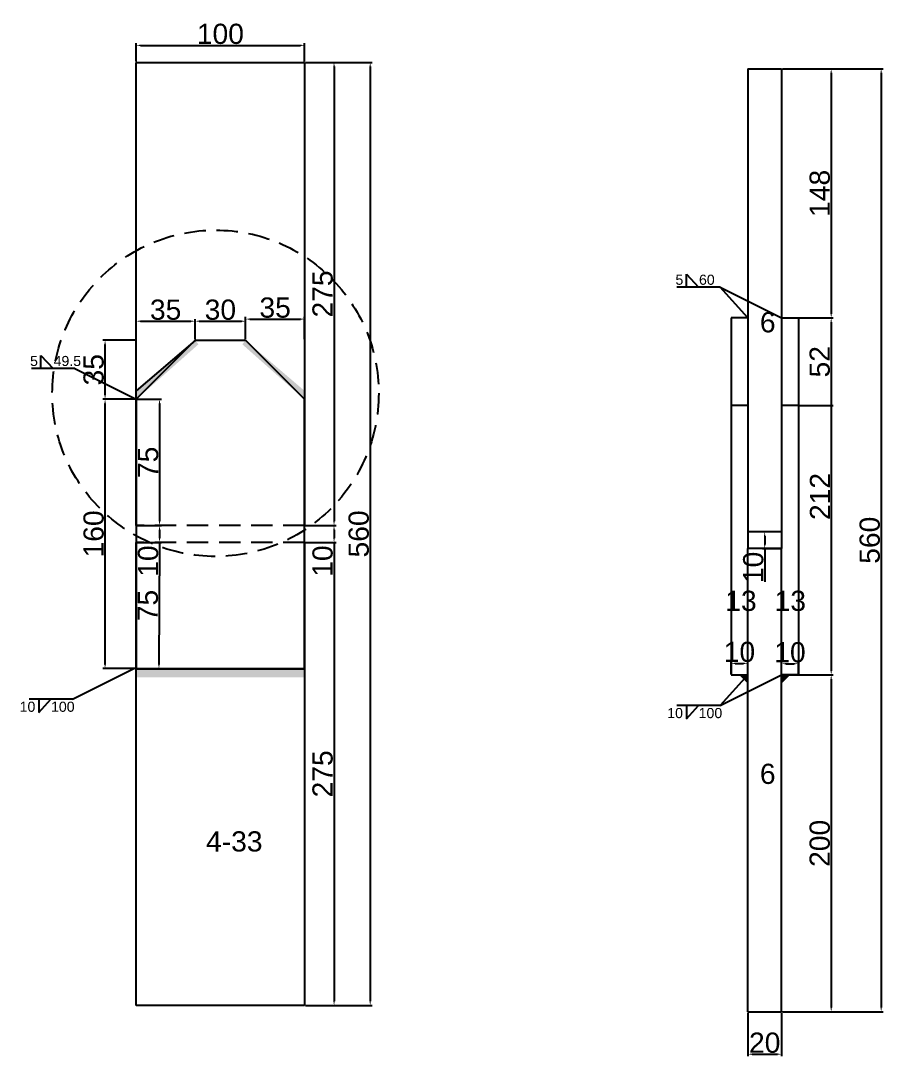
# Model space of a CAD drawing. Header units: millimetres. Extents: x 1455 to 24185, y -7314 to 4772.
# Drawn here: x 19192 to 19704, y 1840 to 2455 of the extents above; entities that cross this region are included whole.
import ezdxf

# ---------------------------------------------------------------- set-up
doc = ezdxf.new("R2010")
doc.units = ezdxf.units.MM
doc.linetypes.add('DASHED', pattern=[19.05, 12.7, -6.35])
for name, color, linetype in [('切平处', 3, 'DASHED'), ('尺寸标注', 6, 'Continuous'), ('标号', 4, 'Continuous'), ('焊缝', 250, 'Continuous')]:
    doc.layers.add(name, color=color, linetype=linetype)
doc.styles.get("Standard").update_dxf_attribs({"font": 'arial.ttf'})
doc.dimstyles.new('ISO-25-JHF', dxfattribs={"dimtxt": 12, "dimasz": 2.5, "dimexe": 1.25, "dimexo": 0.625, "dimtad": 1, "dimtxsty": 'Standard', "dimcen": 2.5, "dimadec": 0, "dimazin": 0, "dimtfac": 1, "dimtmove": 0, "dimatfit": 3, "dimfxl": 1, "dimarcsym": 0})

# ---------------------------------------------------------------- blocks, each defined once
blk = doc.blocks.new('*D1565')
at = {"layer": 'Defpoints', "color": 0, "transparency": 16777216}
for p in [(19360.24, 2440.17), (19260.24, 2430.03), (19360.24, 2430.03)]:
    blk.add_point(p, dxfattribs=at)
at = {"layer": '尺寸标注', "color": 0, "lineweight": -2, "transparency": 16777216}
for p, q in [((19260.24, 2430.65), (19260.24, 2441.42)), ((19262.74, 2440.17), (19357.74, 2440.17)), ((19360.24, 2430.65), (19360.24, 2441.42))]:
    blk.add_line(p, q, dxfattribs=at)
at = {"layer": '尺寸标注', "color": 0, "transparency": 16777216}
for points in [[(19262.74, 2440.58), (19262.74, 2439.75), (19260.24, 2440.17)], [(19357.74, 2440.58), (19357.74, 2439.75), (19360.24, 2440.17)]]:
    blk.add_solid(points, dxfattribs=at)
at = {"layer": '尺寸标注', "color": 0, "transparency": 16777216, "insert": (19310.24, 2446.92), "char_height": 12, "attachment_point": 5}
blk.add_mtext('100', dxfattribs=at)
blk = doc.blocks.new('*D1566')
at = {"layer": 'Defpoints', "color": 0, "transparency": 16777216}
for p in [(19360.24, 2430.03), (19360.24, 2155.03), (19377.72, 2155.03)]:
    blk.add_point(p, dxfattribs=at)
at = {"layer": '尺寸标注', "color": 0, "lineweight": -2, "transparency": 16777216}
for p, q in [((19360.86, 2430.03), (19378.97, 2430.03)), ((19377.72, 2427.53), (19377.72, 2157.53)), ((19360.86, 2155.03), (19378.97, 2155.03))]:
    blk.add_line(p, q, dxfattribs=at)
at = {"layer": '尺寸标注', "color": 0, "transparency": 16777216}
for points in [[(19377.3, 2427.53), (19378.13, 2427.53), (19377.72, 2430.03)], [(19377.3, 2157.53), (19378.13, 2157.53), (19377.72, 2155.03)]]:
    blk.add_solid(points, dxfattribs=at)
at = {"layer": '尺寸标注', "color": 0, "transparency": 16777216, "insert": (19370.96, 2292.53), "char_height": 12, "attachment_point": 5, "rotation": 90}
blk.add_mtext('275', dxfattribs=at)
blk = doc.blocks.new('*D1567')
at = {"layer": 'Defpoints', "color": 0, "transparency": 16777216}
for p in [(19241.8, 2230.03), (19260.24, 2230.03), (19260.24, 2070.03)]:
    blk.add_point(p, dxfattribs=at)
at = {"layer": '尺寸标注', "color": 0, "lineweight": -2, "transparency": 16777216}
for p, q in [((19259.61, 2230.03), (19240.55, 2230.03)), ((19241.8, 2072.53), (19241.8, 2227.53)), ((19259.61, 2070.03), (19240.55, 2070.03))]:
    blk.add_line(p, q, dxfattribs=at)
at = {"layer": '尺寸标注', "color": 0, "transparency": 16777216}
for points in [[(19241.38, 2227.53), (19242.21, 2227.53), (19241.8, 2230.03)], [(19241.38, 2072.53), (19242.21, 2072.53), (19241.8, 2070.03)]]:
    blk.add_solid(points, dxfattribs=at)
at = {"layer": '尺寸标注', "color": 0, "transparency": 16777216, "insert": (19235.04, 2150.03), "char_height": 12, "attachment_point": 5, "rotation": 90}
blk.add_mtext('160', dxfattribs=at)
blk = doc.blocks.new('*D1466')
at = {"layer": 'Defpoints', "color": 0, "transparency": 16777216}
for p in [(19241.8, 2265.03), (19260.24, 2265.03), (19260.24, 2230.03)]:
    blk.add_point(p, dxfattribs=at)
at = {"layer": '尺寸标注', "color": 0, "lineweight": -2, "transparency": 16777216}
for p, q in [((19259.61, 2265.03), (19240.55, 2265.03)), ((19241.8, 2232.53), (19241.8, 2262.53)), ((19259.61, 2230.03), (19240.55, 2230.03))]:
    blk.add_line(p, q, dxfattribs=at)
at = {"layer": '尺寸标注', "color": 0, "transparency": 16777216}
for points in [[(19241.38, 2262.53), (19242.21, 2262.53), (19241.8, 2265.03)], [(19241.38, 2232.53), (19242.21, 2232.53), (19241.8, 2230.03)]]:
    blk.add_solid(points, dxfattribs=at)
at = {"layer": '尺寸标注', "color": 0, "transparency": 16777216, "insert": (19235.04, 2247.53), "char_height": 12, "attachment_point": 5, "rotation": 90}
blk.add_mtext('35', dxfattribs=at)
blk = doc.blocks.new('*D1568')
at = {"layer": 'Defpoints', "color": 0, "transparency": 16777216}
for p in [(19295.24, 2276.35), (19260.24, 2265.03), (19295.24, 2265.03)]:
    blk.add_point(p, dxfattribs=at)
at = {"layer": '尺寸标注', "color": 0, "lineweight": -2, "transparency": 16777216}
for p, q in [((19260.24, 2265.65), (19260.24, 2277.6)), ((19262.74, 2276.35), (19292.74, 2276.35)), ((19295.24, 2265.65), (19295.24, 2277.6))]:
    blk.add_line(p, q, dxfattribs=at)
at = {"layer": '尺寸标注', "color": 0, "transparency": 16777216}
for points in [[(19262.74, 2276.77), (19262.74, 2275.93), (19260.24, 2276.35)], [(19292.74, 2276.77), (19292.74, 2275.93), (19295.24, 2276.35)]]:
    blk.add_solid(points, dxfattribs=at)
at = {"layer": '尺寸标注', "color": 0, "transparency": 16777216, "insert": (19277.74, 2283.11), "char_height": 12, "attachment_point": 5}
blk.add_mtext('35', dxfattribs=at)
blk = doc.blocks.new('*D1569')
at = {"layer": 'Defpoints', "color": 0, "transparency": 16777216}
for p in [(19325.24, 2276.35), (19295.24, 2265.03), (19325.24, 2265.03)]:
    blk.add_point(p, dxfattribs=at)
at = {"layer": '尺寸标注', "color": 0, "lineweight": -2, "transparency": 16777216}
for p, q in [((19295.24, 2265.65), (19295.24, 2277.6)), ((19297.74, 2276.35), (19322.74, 2276.35)), ((19325.24, 2265.65), (19325.24, 2277.6))]:
    blk.add_line(p, q, dxfattribs=at)
at = {"layer": '尺寸标注', "color": 0, "transparency": 16777216}
for points in [[(19297.74, 2276.77), (19297.74, 2275.93), (19295.24, 2276.35)], [(19322.74, 2276.77), (19322.74, 2275.93), (19325.24, 2276.35)]]:
    blk.add_solid(points, dxfattribs=at)
at = {"layer": '尺寸标注', "color": 0, "transparency": 16777216, "insert": (19310.24, 2283.11), "char_height": 12, "attachment_point": 5}
blk.add_mtext('30', dxfattribs=at)
blk = doc.blocks.new('*D1467')
at = {"layer": 'Defpoints', "color": 0, "transparency": 16777216}
for p in [(19360.24, 2277.6), (19325.24, 2265.03), (19360.24, 2265.03)]:
    blk.add_point(p, dxfattribs=at)
at = {"layer": '尺寸标注', "color": 0, "lineweight": -2, "transparency": 16777216}
for p, q in [((19325.24, 2265.65), (19325.24, 2278.85)), ((19327.74, 2277.6), (19357.74, 2277.6)), ((19360.24, 2265.65), (19360.24, 2278.85))]:
    blk.add_line(p, q, dxfattribs=at)
at = {"layer": '尺寸标注', "color": 0, "transparency": 16777216}
for points in [[(19327.74, 2278.02), (19327.74, 2277.18), (19325.24, 2277.6)], [(19357.74, 2278.02), (19357.74, 2277.18), (19360.24, 2277.6)]]:
    blk.add_solid(points, dxfattribs=at)
at = {"layer": '尺寸标注', "color": 0, "transparency": 16777216, "insert": (19342.74, 2284.36), "char_height": 12, "attachment_point": 5}
blk.add_mtext('35', dxfattribs=at)
blk = doc.blocks.new('*D1570')
at = {"layer": 'Defpoints', "color": 0, "transparency": 16777216}
for p in [(19360.24, 2155.03), (19360.24, 2145.03), (19377.72, 2145.03)]:
    blk.add_point(p, dxfattribs=at)
at = {"layer": '尺寸标注', "color": 0, "lineweight": -2, "transparency": 16777216}
for p, q in [((19360.86, 2155.03), (19378.97, 2155.03)), ((19377.72, 2152.53), (19377.72, 2147.53)), ((19360.86, 2145.03), (19378.97, 2145.03)), ((19377.72, 2145.03), (19377.72, 2125.26))]:
    blk.add_line(p, q, dxfattribs=at)
at = {"layer": '尺寸标注', "color": 0, "transparency": 16777216}
for points in [[(19377.3, 2152.53), (19378.13, 2152.53), (19377.72, 2155.03)], [(19377.3, 2147.53), (19378.13, 2147.53), (19377.72, 2145.03)]]:
    blk.add_solid(points, dxfattribs=at)
at = {"layer": '尺寸标注', "color": 0, "transparency": 16777216, "insert": (19370.96, 2133.9), "char_height": 12, "attachment_point": 5, "rotation": 90}
blk.add_mtext('10', dxfattribs=at)
blk = doc.blocks.new('*D1571')
at = {"layer": 'Defpoints', "color": 0, "transparency": 16777216}
for p in [(19360.24, 2145.03), (19360.24, 1870.03), (19377.72, 1870.03)]:
    blk.add_point(p, dxfattribs=at)
at = {"layer": '尺寸标注', "color": 0, "lineweight": -2, "transparency": 16777216}
for p, q in [((19360.86, 2145.03), (19378.97, 2145.03)), ((19377.72, 2142.53), (19377.72, 1872.53)), ((19360.86, 1870.03), (19378.97, 1870.03))]:
    blk.add_line(p, q, dxfattribs=at)
at = {"layer": '尺寸标注', "color": 0, "transparency": 16777216}
for points in [[(19377.3, 2142.53), (19378.13, 2142.53), (19377.72, 2145.03)], [(19377.3, 1872.53), (19378.13, 1872.53), (19377.72, 1870.03)]]:
    blk.add_solid(points, dxfattribs=at)
at = {"layer": '尺寸标注', "color": 0, "transparency": 16777216, "insert": (19370.96, 2007.53), "char_height": 12, "attachment_point": 5, "rotation": 90}
blk.add_mtext('275', dxfattribs=at)
blk = doc.blocks.new('*D1468')
at = {"layer": 'Defpoints', "color": 0, "transparency": 16777216}
for p in [(19360.24, 2430.03), (19360.24, 1870.03), (19399.17, 1870.03)]:
    blk.add_point(p, dxfattribs=at)
at = {"layer": '尺寸标注', "color": 0, "lineweight": -2, "transparency": 16777216}
for p, q in [((19360.86, 2430.03), (19400.42, 2430.03)), ((19399.17, 2427.53), (19399.17, 1872.53)), ((19360.86, 1870.03), (19400.42, 1870.03))]:
    blk.add_line(p, q, dxfattribs=at)
at = {"layer": '尺寸标注', "color": 0, "transparency": 16777216}
for points in [[(19398.75, 2427.53), (19399.58, 2427.53), (19399.17, 2430.03)], [(19398.75, 1872.53), (19399.58, 1872.53), (19399.17, 1870.03)]]:
    blk.add_solid(points, dxfattribs=at)
at = {"layer": '尺寸标注', "color": 0, "transparency": 16777216, "insert": (19392.42, 2150.03), "char_height": 12, "attachment_point": 5, "rotation": 90}
blk.add_mtext('560', dxfattribs=at)
blk = doc.blocks.new('*D1572')
at = {"layer": 'Defpoints', "color": 0, "transparency": 16777216}
for p in [(19260.24, 2230.03), (19260.24, 2155.03), (19274.13, 2155.03)]:
    blk.add_point(p, dxfattribs=at)
at = {"layer": '尺寸标注', "color": 0, "lineweight": -2, "transparency": 16777216}
for p, q in [((19260.86, 2230.03), (19275.38, 2230.03)), ((19274.13, 2227.53), (19274.13, 2157.53)), ((19260.86, 2155.03), (19275.38, 2155.03))]:
    blk.add_line(p, q, dxfattribs=at)
at = {"layer": '尺寸标注', "color": 0, "transparency": 16777216}
for points in [[(19273.71, 2227.53), (19274.54, 2227.53), (19274.13, 2230.03)], [(19273.71, 2157.53), (19274.54, 2157.53), (19274.13, 2155.03)]]:
    blk.add_solid(points, dxfattribs=at)
at = {"layer": '尺寸标注', "color": 0, "transparency": 16777216, "insert": (19267.4, 2192.53), "char_height": 12, "attachment_point": 5, "rotation": 90}
blk.add_mtext('75', dxfattribs=at)
blk = doc.blocks.new('*D1573')
at = {"layer": 'Defpoints', "color": 0, "transparency": 16777216}
for p in [(19260.24, 2155.03), (19260.24, 2145.03), (19274.13, 2145.03)]:
    blk.add_point(p, dxfattribs=at)
at = {"layer": '尺寸标注', "color": 0, "lineweight": -2, "transparency": 16777216}
for p, q in [((19260.86, 2155.03), (19275.38, 2155.03)), ((19274.13, 2152.53), (19274.13, 2147.53)), ((19260.86, 2145.03), (19275.38, 2145.03)), ((19274.13, 2145.03), (19274.13, 2125.26))]:
    blk.add_line(p, q, dxfattribs=at)
at = {"layer": '尺寸标注', "color": 0, "transparency": 16777216}
for points in [[(19273.71, 2152.53), (19274.54, 2152.53), (19274.13, 2155.03)], [(19273.71, 2147.53), (19274.54, 2147.53), (19274.13, 2145.03)]]:
    blk.add_solid(points, dxfattribs=at)
at = {"layer": '尺寸标注', "color": 0, "transparency": 16777216, "insert": (19267.38, 2133.9), "char_height": 12, "attachment_point": 5, "rotation": 90}
blk.add_mtext('10', dxfattribs=at)
blk = doc.blocks.new('*D1469')
at = {"layer": 'Defpoints', "color": 0, "transparency": 16777216}
for p in [(19260.24, 2145.03), (19259.87, 2070.03), (19273.76, 2069.96)]:
    blk.add_point(p, dxfattribs=at)
at = {"layer": '尺寸标注', "color": 0, "lineweight": -2, "transparency": 16777216}
for p, q in [((19260.86, 2145.03), (19275.38, 2144.96)), ((19274.12, 2142.46), (19273.77, 2072.46)), ((19260.5, 2070.03), (19275.01, 2069.96))]:
    blk.add_line(p, q, dxfattribs=at)
at = {"layer": '尺寸标注', "color": 0, "transparency": 16777216}
for points in [[(19273.7, 2142.46), (19274.53, 2142.46), (19274.13, 2144.96)], [(19273.36, 2072.46), (19274.19, 2072.46), (19273.76, 2069.96)]]:
    blk.add_solid(points, dxfattribs=at)
at = {"layer": '尺寸标注', "color": 0, "transparency": 16777216, "insert": (19267.22, 2107.5), "char_height": 12, "attachment_point": 5, "rotation": 89.72111}
blk.add_mtext('75', dxfattribs=at)
blk = doc.blocks.new('*D1546')
at = {"layer": 'Defpoints', "color": 0, "transparency": 16777216}
for p in [(19623.37, 1866.27), (19643.37, 1866.27), (19643.37, 1841.08)]:
    blk.add_point(p, dxfattribs=at)
at = {"layer": '尺寸标注', "color": 0, "lineweight": -2, "transparency": 16777216}
for p, q in [((19623.37, 1865.65), (19623.37, 1839.83)), ((19643.37, 1865.65), (19643.37, 1839.83)), ((19625.87, 1841.08), (19640.87, 1841.08))]:
    blk.add_line(p, q, dxfattribs=at)
at = {"layer": '尺寸标注', "color": 0, "transparency": 16777216}
for points in [[(19625.87, 1841.49), (19625.87, 1840.66), (19623.37, 1841.08)], [(19640.87, 1841.49), (19640.87, 1840.66), (19643.37, 1841.08)]]:
    blk.add_solid(points, dxfattribs=at)
at = {"layer": '尺寸标注', "color": 0, "transparency": 16777216, "insert": (19633.37, 1847.83), "char_height": 12, "attachment_point": 5}
blk.add_mtext('20', dxfattribs=at)
blk = doc.blocks.new('*D1547')
at = {"layer": 'Defpoints', "color": 0, "transparency": 16777216}
for p in [(19623.37, 2073.16), (19613.37, 2066.27), (19623.37, 2066.27)]:
    blk.add_point(p, dxfattribs=at)
at = {"layer": '尺寸标注', "color": 0, "lineweight": -2, "transparency": 16777216}
for p, q in [((19613.37, 2066.9), (19613.37, 2074.41)), ((19615.87, 2073.16), (19620.87, 2073.16)), ((19623.37, 2066.9), (19623.37, 2074.41))]:
    blk.add_line(p, q, dxfattribs=at)
at = {"layer": '尺寸标注', "color": 0, "transparency": 16777216}
for points in [[(19615.87, 2073.57), (19615.87, 2072.74), (19613.37, 2073.16)], [(19620.87, 2073.57), (19620.87, 2072.74), (19623.37, 2073.16)]]:
    blk.add_solid(points, dxfattribs=at)
at = {"layer": '尺寸标注', "color": 0, "transparency": 16777216, "insert": (19618.37, 2079.91), "char_height": 12, "attachment_point": 5}
blk.add_mtext('10', dxfattribs=at)
blk = doc.blocks.new('*D1548')
at = {"layer": 'Defpoints', "color": 0, "transparency": 16777216}
for p in [(19653.37, 2072.94), (19643.37, 2066.27), (19653.37, 2066.27)]:
    blk.add_point(p, dxfattribs=at)
at = {"layer": '尺寸标注', "color": 0, "lineweight": -2, "transparency": 16777216}
for p, q in [((19643.37, 2066.9), (19643.37, 2074.19)), ((19645.87, 2072.94), (19650.87, 2072.94)), ((19653.37, 2066.9), (19653.37, 2074.19))]:
    blk.add_line(p, q, dxfattribs=at)
at = {"layer": '尺寸标注', "color": 0, "transparency": 16777216}
for points in [[(19645.87, 2073.36), (19645.87, 2072.53), (19643.37, 2072.94)], [(19650.87, 2073.36), (19650.87, 2072.53), (19653.37, 2072.94)]]:
    blk.add_solid(points, dxfattribs=at)
at = {"layer": '尺寸标注', "color": 0, "transparency": 16777216, "insert": (19648.37, 2079.69), "char_height": 12, "attachment_point": 5}
blk.add_mtext('10', dxfattribs=at)
blk = doc.blocks.new('*D1549')
at = {"layer": 'Defpoints', "color": 0, "transparency": 16777216}
for p in [(19643.37, 2426.27), (19643.37, 2278.27), (19672.84, 2278.27)]:
    blk.add_point(p, dxfattribs=at)
at = {"layer": '尺寸标注', "color": 0, "lineweight": -2, "transparency": 16777216}
for p, q in [((19643.99, 2426.27), (19674.09, 2426.27)), ((19672.84, 2423.77), (19672.84, 2280.77)), ((19643.99, 2278.27), (19674.09, 2278.27))]:
    blk.add_line(p, q, dxfattribs=at)
at = {"layer": '尺寸标注', "color": 0, "transparency": 16777216}
for points in [[(19672.42, 2423.77), (19673.25, 2423.77), (19672.84, 2426.27)], [(19672.42, 2280.77), (19673.25, 2280.77), (19672.84, 2278.27)]]:
    blk.add_solid(points, dxfattribs=at)
at = {"layer": '尺寸标注', "color": 0, "transparency": 16777216, "insert": (19666.08, 2352.27), "char_height": 12, "attachment_point": 5, "rotation": 90}
blk.add_mtext('148', dxfattribs=at)
blk = doc.blocks.new('*D1550')
at = {"layer": 'Defpoints', "color": 0, "transparency": 16777216}
for p in [(19653.37, 2278.27), (19653.37, 2066.27), (19672.84, 2066.27)]:
    blk.add_point(p, dxfattribs=at)
at = {"layer": '尺寸标注', "color": 0, "lineweight": -2, "transparency": 16777216}
for p, q in [((19653.99, 2278.27), (19674.09, 2278.27)), ((19672.84, 2275.77), (19672.84, 2068.77)), ((19653.99, 2066.27), (19674.09, 2066.27))]:
    blk.add_line(p, q, dxfattribs=at)
at = {"layer": '尺寸标注', "color": 0, "transparency": 16777216}
for points in [[(19672.42, 2275.77), (19673.25, 2275.77), (19672.84, 2278.27)], [(19672.42, 2068.77), (19673.25, 2068.77), (19672.84, 2066.27)]]:
    blk.add_solid(points, dxfattribs=at)
at = {"layer": '尺寸标注', "color": 0, "transparency": 16777216, "insert": (19666.19, 2172.27), "char_height": 12, "attachment_point": 5, "rotation": 90}
blk.add_mtext('212', dxfattribs=at)
blk = doc.blocks.new('*D1551')
at = {"layer": 'Defpoints', "color": 0, "transparency": 16777216}
for p in [(19643.37, 2066.27), (19643.37, 1866.27), (19672.84, 1866.27)]:
    blk.add_point(p, dxfattribs=at)
at = {"layer": '尺寸标注', "color": 0, "lineweight": -2, "transparency": 16777216}
for p, q in [((19643.99, 2066.27), (19674.09, 2066.27)), ((19672.84, 2063.77), (19672.84, 1868.77)), ((19643.99, 1866.27), (19674.09, 1866.27))]:
    blk.add_line(p, q, dxfattribs=at)
at = {"layer": '尺寸标注', "color": 0, "transparency": 16777216}
for points in [[(19672.42, 2063.77), (19673.25, 2063.77), (19672.84, 2066.27)], [(19672.42, 1868.77), (19673.25, 1868.77), (19672.84, 1866.27)]]:
    blk.add_solid(points, dxfattribs=at)
at = {"layer": '尺寸标注', "color": 0, "transparency": 16777216, "insert": (19666.08, 1966.27), "char_height": 12, "attachment_point": 5, "rotation": 90}
blk.add_mtext('200', dxfattribs=at)
blk = doc.blocks.new('*D1458')
at = {"layer": 'Defpoints', "color": 0, "transparency": 16777216}
for p in [(19643.99, 2426.27), (19643.99, 1866.27), (19702.51, 1866.27)]:
    blk.add_point(p, dxfattribs=at)
at = {"layer": '尺寸标注', "color": 0, "lineweight": -2, "transparency": 16777216}
for p, q in [((19644.62, 2426.27), (19703.76, 2426.27)), ((19702.51, 2423.77), (19702.51, 1868.77)), ((19644.62, 1866.27), (19703.76, 1866.27))]:
    blk.add_line(p, q, dxfattribs=at)
at = {"layer": '尺寸标注', "color": 0, "transparency": 16777216}
for points in [[(19702.09, 2423.77), (19702.92, 2423.77), (19702.51, 2426.27)], [(19702.09, 1868.77), (19702.92, 1868.77), (19702.51, 1866.27)]]:
    blk.add_solid(points, dxfattribs=at)
at = {"layer": '尺寸标注', "color": 0, "transparency": 16777216, "insert": (19695.76, 2146.27), "char_height": 12, "attachment_point": 5, "rotation": 90}
blk.add_mtext('560', dxfattribs=at)
blk = doc.blocks.new('*D1552')
at = {"layer": 'Defpoints', "color": 0, "transparency": 16777216}
for p in [(19643.37, 2151.27), (19633.37, 2141.27), (19643.37, 2141.27)]:
    blk.add_point(p, dxfattribs=at)
at = {"layer": '尺寸标注', "color": 0, "lineweight": -2, "transparency": 16777216}
for p, q in [((19642.74, 2151.27), (19632.12, 2151.27)), ((19633.37, 2148.77), (19633.37, 2143.77)), ((19642.74, 2141.27), (19632.12, 2141.27)), ((19633.37, 2141.27), (19633.37, 2121.5))]:
    blk.add_line(p, q, dxfattribs=at)
at = {"layer": '尺寸标注', "color": 0, "transparency": 16777216}
for points in [[(19632.95, 2148.77), (19633.79, 2148.77), (19633.37, 2151.27)], [(19632.95, 2143.77), (19633.79, 2143.77), (19633.37, 2141.27)]]:
    blk.add_solid(points, dxfattribs=at)
at = {"layer": '尺寸标注', "color": 0, "transparency": 16777216, "insert": (19626.62, 2130.14), "char_height": 12, "attachment_point": 5, "rotation": 90}
blk.add_mtext('10', dxfattribs=at)
blk = doc.blocks.new('*D1555')
at = {"layer": 'Defpoints', "color": 0, "transparency": 16777216}
for p in [(19653.37, 2278.27), (19653.37, 2226.27), (19672.84, 2226.27)]:
    blk.add_point(p, dxfattribs=at)
at = {"layer": '尺寸标注', "color": 0, "lineweight": -2, "transparency": 16777216}
for p, q in [((19653.99, 2278.27), (19674.09, 2278.27)), ((19672.84, 2275.77), (19672.84, 2228.77)), ((19653.99, 2226.27), (19674.09, 2226.27))]:
    blk.add_line(p, q, dxfattribs=at)
at = {"layer": '尺寸标注', "color": 0, "transparency": 16777216}
for points in [[(19672.42, 2275.77), (19673.25, 2275.77), (19672.84, 2278.27)], [(19672.42, 2228.77), (19673.25, 2228.77), (19672.84, 2226.27)]]:
    blk.add_solid(points, dxfattribs=at)
at = {"layer": '尺寸标注', "color": 0, "transparency": 16777216, "insert": (19666.08, 2252.27), "char_height": 12, "attachment_point": 5, "rotation": 90}
blk.add_mtext('52', dxfattribs=at)

msp = doc.modelspace()

# ---------------------------------------------------------------- hatches: boundary and pattern name
at = {"layer": '焊缝'}
h = msp.add_hatch(color=250, dxfattribs=at)
h.dxf.hatch_style = 1
h.paths.add_polyline_path([(19260.237, 2234.968), (19260.237, 2229.865), (19297.254, 2262.653), (19295.237, 2264.906)])
h = msp.add_hatch(color=250, dxfattribs=at)
h.dxf.hatch_style = 1
h.paths.add_polyline_path([(19360.237, 2234.968), (19360.237, 2229.865), (19323.22, 2262.653), (19325.237, 2264.906)])
h = msp.add_hatch(color=250, dxfattribs=at)
h.dxf.hatch_style = 1
h.paths.add_polyline_path([(19260.237, 2064.866), (19260.237, 2069.866), (19360.237, 2069.866), (19360.232, 2064.866)])
h = msp.add_hatch(color=250, dxfattribs=at)
h.dxf.hatch_style = 1
h.paths.add_polyline_path([(19623.37, 2061.11), (19618.37, 2066.11), (19623.37, 2066.11)])
h = msp.add_hatch(color=250, dxfattribs=at)
h.dxf.hatch_style = 1
h.paths.add_polyline_path([(19643.37, 2061.11), (19648.37, 2066.11), (19643.37, 2066.11)])

# ---------------------------------------------------------------- linework, layer by layer
for p, q in [((19260.237, 2430.03), (19360.237, 2430.03)), ((19260.237, 2155.03), (19260.237, 2430.03)), ((19360.237, 2430.03), (19360.237, 2155.03)), ((19623.37, 2426.273), (19643.37, 2426.273)), ((19623.37, 2426.273), (19623.37, 2151.273)), ((19643.37, 2426.273), (19643.37, 2151.273)), ((19623.37, 2278.273), (19613.37, 2278.273)), ((19613.37, 2278.273), (19613.37, 2066.273)), ((19643.37, 2278.273), (19653.37, 2278.273)), ((19653.37, 2278.273), (19653.37, 2066.273)), ((19295.237, 2265.03), (19260.237, 2230.03)), ((19295.237, 2265.03), (19325.237, 2265.03)), ((19325.237, 2265.03), (19360.237, 2230.03)), ((19260.237, 2230.03), (19260.237, 2070.03)), ((19360.237, 2070.03), (19360.237, 2230.03)), ((19623.37, 2226.273), (19613.37, 2226.273)), ((19653.37, 2226.273), (19643.37, 2226.273)), ((19643.37, 2151.273), (19623.37, 2151.273)), ((19623.37, 2151.273), (19623.37, 2141.273)), ((19643.37, 2151.273), (19643.37, 2141.273)), ((19260.237, 1870.03), (19260.237, 2145.03)), ((19360.237, 2145.03), (19360.237, 1870.03)), ((19643.37, 2141.273), (19623.37, 2141.273)), ((19623.37, 1866.273), (19623.37, 2141.273)), ((19643.37, 1866.273), (19643.37, 2141.273)), ((19260.237, 2070.03), (19360.237, 2070.03)), ((19613.37, 2066.273), (19623.37, 2066.273)), ((19653.37, 2066.273), (19643.37, 2066.273)), ((19360.237, 1870.03), (19260.237, 1870.03)), ((19623.37, 1866.273), (19643.37, 1866.273))]:
    msp.add_line(p, q)
at = {"linetype": 'DASHED'}
for p, q in [((19360.237, 2155.03), (19260.237, 2155.03)), ((19360.237, 2145.03), (19260.237, 2145.03))]:
    msp.add_line(p, q, dxfattribs=at)
at = {"layer": '切平处'}
msp.add_circle((19307.333, 2233.557), 96.875, dxfattribs=at)
at = {"layer": '尺寸标注'}
for p, q in [((19586.865, 2296.463), (19586.865, 2304.228)), ((19586.865, 2304.228), (19594.097, 2296.463)), ((19606.978, 2296.463), (19581.215, 2296.463)), ((19623.37, 2278.273), (19606.978, 2296.463)), ((19606.978, 2296.463), (19643.37, 2278.273)), ((19203.733, 2248.22), (19203.733, 2255.984)), ((19203.733, 2255.984), (19210.964, 2248.22)), ((19223.846, 2248.22), (19198.083, 2248.22)), ((19223.846, 2248.22), (19260.237, 2230.03)), ((19222.532, 2051.84), (19258.923, 2070.03)), ((19623.37, 2066.273), (19606.978, 2048.084)), ((19606.978, 2048.084), (19643.37, 2066.273)), ((19222.532, 2051.84), (19196.769, 2051.84)), ((19202.419, 2051.84), (19202.419, 2044.076)), ((19202.419, 2044.076), (19209.65, 2051.84)), ((19606.978, 2048.084), (19581.215, 2048.084)), ((19586.865, 2048.084), (19586.865, 2040.319)), ((19586.865, 2040.319), (19594.097, 2048.084))]:
    msp.add_line(p, q, dxfattribs=at)
at = {"layer": '焊缝'}
for p, q in [((19295.237, 2264.906), (19260.232, 2234.968)), ((19260.237, 2069.866), (19360.237, 2069.866))]:
    msp.add_line(p, q, dxfattribs=at)

# ---------------------------------------------------------------- texts
at = {"layer": '尺寸标注', "char_height": 6}
for s, insert, attachment_point in [('5    60', (19580.395, 2303.98), 1), ('5    49.5', (19197.263, 2255.737), 1), ('\\pt0;10    100', (19191.077, 2044.323), 7), ('\\pt0;10    100', (19575.523, 2040.566), 7)]:
    msp.add_mtext_dynamic_manual_height_columns(s, width=68.30832, gutter_width=12.5, heights=[0], dxfattribs=dict(at, insert=insert, attachment_point=attachment_point))
at = {"layer": '标号', "char_height": 12, "attachment_point": 7}
for s, insert in [('6 ', (19630.505, 2269.563)), ('13 ', (19609.948, 2104.134)), ('13 ', (19639.248, 2104.134)), ('6 ', (19630.505, 2001.389)), ('4-33', (19301.718, 1961.256))]:
    msp.add_mtext_dynamic_manual_height_columns(s, width=70.10425, gutter_width=12.5, heights=[0], dxfattribs=dict(at, insert=insert))

# ---------------------------------------------------------------- dimensions: what is measured, and where the dimension line sits
at = {"layer": '尺寸标注'}
for p1, p2, distance, picture, middle in [((19260.237, 2430.03), (19360.237, 2430.03), 10.138, '*D1565', (19310.237, 2446.919)), ((19360.237, 2430.03), (19360.237, 2155.03), 17.478, '*D1566', (19370.963, 2292.53)), ((19360.237, 2430.03), (19360.237, 1870.03), 38.931, '*D1468', (19392.416, 2150.03)), ((19643.37, 2426.273), (19643.37, 2278.273), 29.467, '*D1549', (19666.085, 2352.273)), ((19260.237, 2265.03), (19295.237, 2265.03), 11.32, '*D1568', (19277.737, 2283.106)), ((19295.237, 2265.03), (19325.237, 2265.03), 11.32, '*D1569', (19310.237, 2283.106)), ((19325.237, 2265.03), (19360.237, 2265.03), 12.57, '*D1467', (19342.737, 2284.356)), ((19653.37, 2278.273), (19653.37, 2066.273), 19.467, '*D1550', (19666.187, 2172.273)), ((19653.37, 2278.273), (19653.37, 2226.273), 19.467, '*D1555', (19666.085, 2252.273)), ((19260.237, 2230.03), (19260.237, 2265.03), 18.44, '*D1466', (19235.041, 2247.53)), ((19260.237, 2070.03), (19260.237, 2230.03), 18.44, '*D1567', (19235.045, 2150.03)), ((19260.237, 2230.03), (19260.237, 2155.03), 13.891, '*D1572', (19267.4, 2192.53)), ((19260.237, 2155.03), (19260.237, 2145.03), 13.891, '*D1573', (19267.376, 2133.895)), ((19360.237, 2155.03), (19360.237, 2145.03), 17.478, '*D1570', (19370.963, 2133.895)), ((19643.37, 2151.273), (19643.37, 2141.273), -10, '*D1552', (19626.618, 2130.139)), ((19260.237, 2145.03), (19259.872, 2070.03), 13.891, '*D1469', (19267.218, 2107.495)), ((19360.237, 2145.03), (19360.237, 1870.03), 17.478, '*D1571', (19370.963, 2007.53)), ((19643.37, 2066.273), (19643.37, 1866.273), 29.467, '*D1551', (19666.085, 1966.273))]:
    dim = msp.add_aligned_dim(p1=p1, p2=p2, distance=distance, dimstyle='ISO-25-JHF', dxfattribs=at)
    dim.commit()
    dim.dimension.update_dxf_attribs({"geometry": picture, "text_midpoint": middle})
for base, p1, p2, angle, picture, middle in [((19702.508, 1866.273), (19643.995, 2426.273), (19643.995, 1866.273), 270, '*D1458', (19702.508, 2146.273)), ((19623.37, 2073.156), (19613.37, 2066.273), (19623.37, 2066.273), 0, '*D1547', (19618.37, 2073.156)), ((19653.37, 2072.942), (19643.37, 2066.273), (19653.37, 2066.273), 0, '*D1548', (19648.37, 2072.942)), ((19643.37, 1841.075), (19623.37, 1866.273), (19643.37, 1866.273), 0, '*D1546', (19633.37, 1841.075))]:
    dim = msp.add_linear_dim(base=base, p1=p1, p2=p2, angle=angle, dimstyle='ISO-25-JHF', dxfattribs=at)
    dim.commit()
    dim.dimension.update_dxf_attribs({"geometry": picture, "text_midpoint": middle, "dimtype": 161})

doc.saveas('drawing.dxf')
